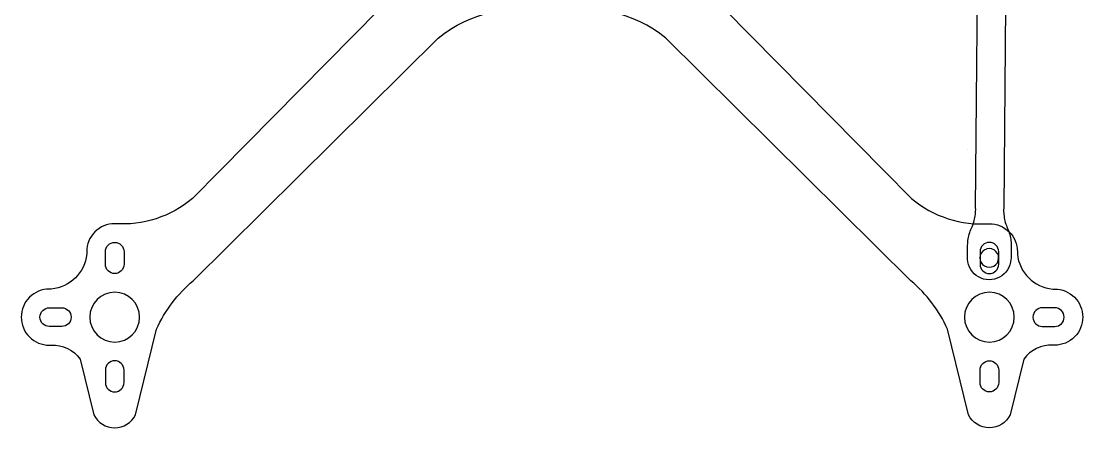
# Model space of a CAD drawing. Header units: millimetres. Extents: x 1594 to 2229, y 1365 to 1792.
# Drawn here: x 1663.2 to 1833.7, y 1597.1 to 1662.3 of the extents above; entities that cross this region are included whole.
import ezdxf

# ---------------------------------------------------------------- set-up
doc = ezdxf.new("R2010")
doc.units = ezdxf.units.MM
doc.layers.add('A-WALL-EXTR', color=3, linetype='Continuous', true_color=0x00ff00)
doc.layers.add('Group#289', color=7, linetype='Continuous')

# ---------------------------------------------------------------- blocks, each defined once
blk = doc.blocks.new('dasdasd')
at = {"color": 3}
for points in [[(1857.9, 1642.76, 0.362435), (1852.21, 1648.41), (1851.9, 1648.41, -0.414214), (1847.4, 1652.91, -0.414214), (1851.9, 1657.41), (1852.21, 1657.41, 0.250703), (1856.84, 1659.64), (1859.03, 1668.59, -0.615814), (1865.76, 1668.6), (1869.12, 1654.85, 0.112783), (1875, 1647.08), (1914.34, 1608.11, 0.229373), (1932.62, 1603.9), (1932.62, 1598.04, 1), (1932.62, 1595.09), (1932.62, 1586.35, 0.478702), (1919.86, 1587.4, -0.201027), (1917.22, 1589.03, 0.155944), (1913.48, 1594.76), (1879.33, 1629.37), (1874.88, 1633.87, 0.19561), (1862.4, 1637.91, -0.414214), (1857.9, 1642.41)], [(2007.34, 1642.76, -0.362435), (2013.02, 1648.41), (2013.34, 1648.41, 0.414214), (2017.84, 1652.91, 0.414214), (2013.34, 1657.41), (2013.02, 1657.41, -0.250703), (2008.39, 1659.64), (2006.2, 1668.59, 0.615814), (1999.48, 1668.6), (1996.12, 1654.85, -0.112783), (1990.23, 1647.08), (1950.89, 1608.11, -0.229373), (1932.62, 1603.9), (1932.62, 1598.04, -1), (1932.62, 1595.09), (1932.62, 1586.35, -0.478702), (1945.37, 1587.4, 0.201027), (1948.02, 1589.03, -0.155944), (1951.76, 1594.76), (1985.91, 1629.37), (1990.35, 1633.87, -0.19561), (2002.84, 1637.91, 0.414214), (2007.34, 1642.41)]]:
    blk.add_lwpolyline(points, format="xyb", close=True, dxfattribs=at)
at = {"layer": 'A-WALL-EXTR', "color": 3, "flags": 128}
for points in [[(1863.9, 1663.41), (1863.9, 1661.41, -1), (1860.9, 1661.41), (1860.9, 1663.41, -1)], [(2001.34, 1663.41), (2001.34, 1661.41, 1), (2004.34, 1661.41), (2004.34, 1663.41, 1)], [(1851.9, 1651.41), (1853.9, 1651.41, 1), (1853.9, 1654.41), (1851.9, 1654.41, 1)], [(2013.34, 1651.41), (2011.34, 1651.41, -1), (2011.34, 1654.41), (2013.34, 1654.41, -1)], [(1863.9, 1642.41), (1863.9, 1644.41, 1), (1860.9, 1644.41), (1860.9, 1642.41, 1)], [(2001.34, 1642.41), (2001.34, 1644.41, -1), (2004.34, 1644.41), (2004.34, 1642.41, -1)]]:
    blk.add_lwpolyline(points, format="xyb", close=True, dxfattribs=at)
at = {"layer": 'A-WALL-EXTR', "color": 3}
for centre, radius in [((1862.4, 1652.91), 4), ((2002.84, 1652.91), 4), ((1917.2, 1598.1), 1.48), ((1948.03, 1598.1), 1.48)]:
    blk.add_circle(centre, radius, dxfattribs=at)

msp = doc.modelspace()

# ---------------------------------------------------------------- linework, layer by layer
at = {"color": 2}
msp.add_lwpolyline([(1821.45, 1684.29), (1820.98, 1632.29), (1820.97, 1632.03), (1820.97, 1631.78), (1820.98, 1631.52), (1821, 1631.26), (1821.03, 1631.01), (1821.07, 1630.76), (1821.12, 1630.5), (1821.18, 1630.25), (1821.24, 1630.01), (1821.32, 1629.76), (1821.41, 1629.52), (1821.5, 1629.28), (1821.61, 1629.05), (1821.71, 1628.81), (1821.8, 1628.57), (1821.88, 1628.32), (1821.95, 1628.07), (1822.01, 1627.82), (1822.06, 1627.56), (1822.11, 1627.31), (1822.14, 1627.05), (1822.16, 1626.79), (1822.17, 1626.54), (1822.17, 1626.28), (1822.16, 1624.28), (1822.15, 1624.06), (1822.1, 1623.62), (1821.98, 1623.2), (1821.82, 1622.79), (1821.6, 1622.41), (1821.34, 1622.05), (1821.04, 1621.74), (1820.7, 1621.46), (1820.32, 1621.23), (1819.92, 1621.04), (1819.5, 1620.91), (1819.07, 1620.83), (1818.63, 1620.81), (1818.19, 1620.84), (1817.76, 1620.93), (1817.35, 1621.07), (1816.95, 1621.26), (1816.58, 1621.5), (1816.24, 1621.78), (1815.95, 1622.1), (1815.69, 1622.46), (1815.48, 1622.85), (1815.33, 1623.26), (1815.22, 1623.68), (1815.17, 1624.12), (1815.17, 1624.34), (1815.19, 1626.34), (1815.2, 1626.6), (1815.21, 1626.86), (1815.24, 1627.11), (1815.28, 1627.37), (1815.32, 1627.63), (1815.38, 1627.88), (1815.44, 1628.13), (1815.52, 1628.38), (1815.6, 1628.62), (1815.7, 1628.86), (1815.8, 1629.1), (1815.91, 1629.33), (1816.01, 1629.57), (1816.1, 1629.81), (1816.18, 1630.05), (1816.25, 1630.3), (1816.31, 1630.55), (1816.37, 1630.8), (1816.41, 1631.05), (1816.44, 1631.3), (1816.47, 1631.56), (1816.48, 1631.82), (1816.49, 1632.07), (1816.48, 1632.33), (1816.95, 1684.33)], dxfattribs=at)
at = {"color": 1}
msp.add_lwpolyline([(1815.18, 1641.71), (1815.18, 1641.71)], close=True, dxfattribs=at)
at = {"layer": 'Group#289', "color": 2}
msp.add_lwpolyline([(1817.22, 1624.71), (1817.16, 1624.32), (1817.21, 1623.93), (1817.36, 1623.57), (1817.59, 1623.26), (1817.9, 1623.02), (1818.26, 1622.86), (1818.65, 1622.81), (1819.04, 1622.86), (1819.4, 1623), (1819.71, 1623.24), (1819.96, 1623.55), (1820.11, 1623.91), (1820.16, 1624.29), (1820.12, 1624.68), (1819.97, 1625.05), (1819.73, 1625.36), (1819.43, 1625.6), (1819.15, 1625.72), (1819.07, 1625.75), (1818.68, 1625.81), (1818.29, 1625.76), (1818.21, 1625.73), (1817.93, 1625.61), (1817.61, 1625.38), (1817.37, 1625.07)], close=True, dxfattribs=at)

# ---------------------------------------------------------------- block references
at = {"xscale": -1, "rotation": 180}
msp.add_blockref('dasdasd', (-184.16, 3267.72), dxfattribs=at)

doc.saveas('drawing.dxf')
